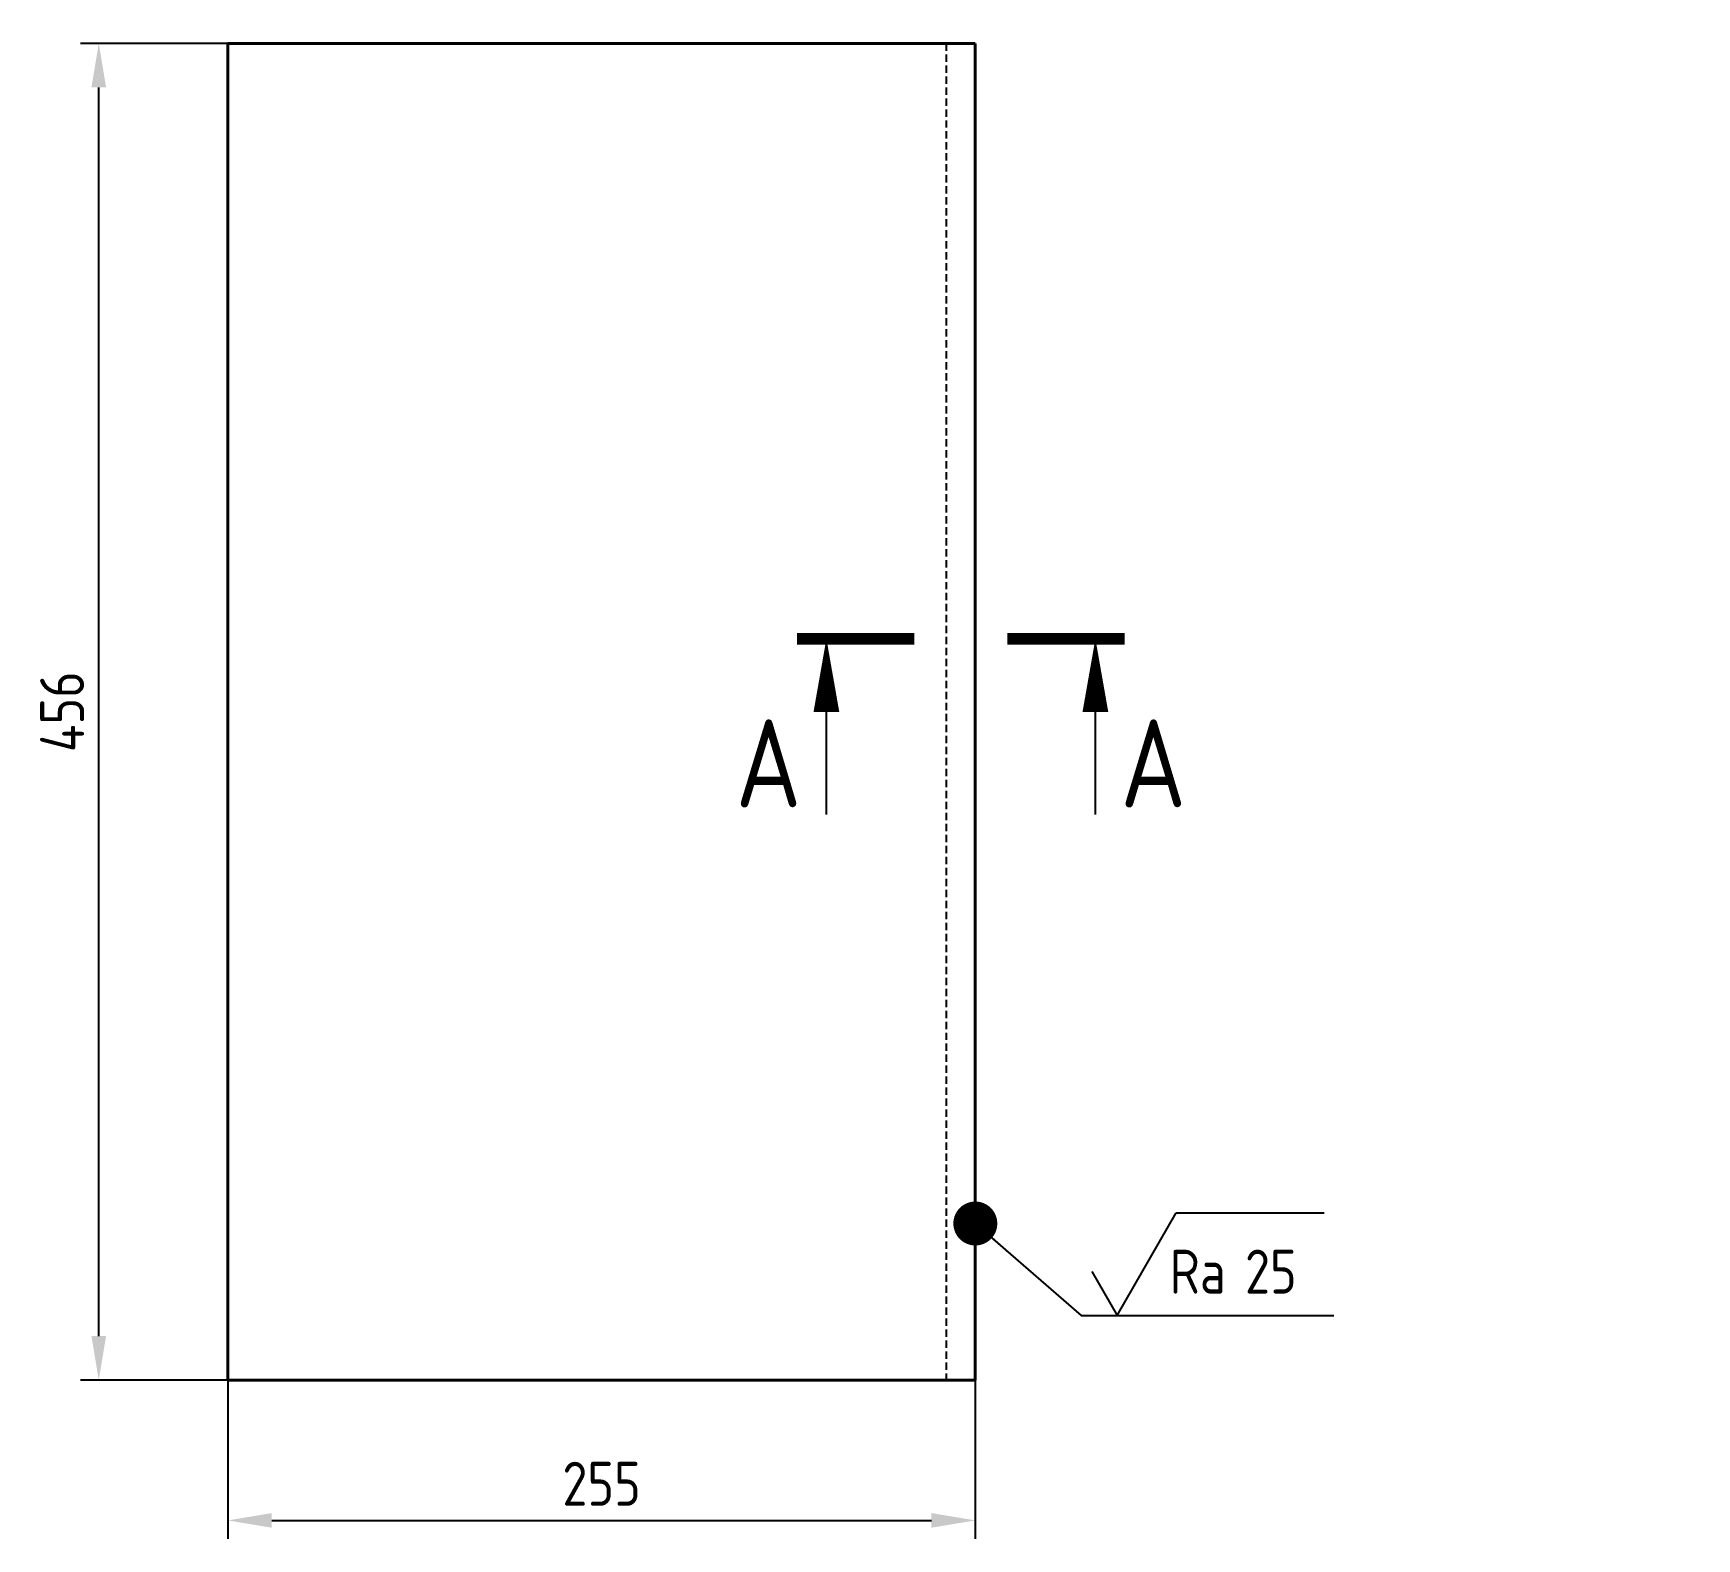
# Model space of a CAD drawing. Header units: millimetres. Extents: x -18 to 1236, y -212 to 365.
# Drawn here: x 669 to 1236, y -149 to 365 of the extents above.
import ezdxf
from ezdxf.enums import TextEntityAlignment as Align

# ---------------------------------------------------------------- set-up
doc = ezdxf.new("R2010")
doc.units = ezdxf.units.MM
doc.header["$LTSCALE"] = 10
doc.linetypes.add('HIDDEN', pattern=[0.375, 0.25, -0.125])
for name, color, linetype in [('Cont', 6, 'Continuous'), ('DIM', 7, 'Continuous'), ('HIDE', 2, 'HIDDEN'), ('Text', 3, 'Continuous'), ('Textb', 6, 'Continuous')]:
    doc.layers.add(name, color=color, linetype=linetype)
doc.styles.add('Style1', font='romans.shx', dxfattribs={"width": 0.8})
doc.dimstyles.new('Lin5', dxfattribs={"dimscale": 5, "dimtxt": 3, "dimasz": 3, "dimexe": 1.25, "dimexo": 0, "dimgap": 1, "dimtad": 1, "dimdec": 3, "dimtxsty": 'Style1', "dimcen": 2.5, "dimclrt": 3, "dimadec": 0, "dimazin": 0, "dimtfac": 1, "dimtdec": 3, "dimtmove": 0, "dimatfit": 3, "dimldrblk": 'DOT', "dimfxl": 1, "dimarcsym": 0})

# ---------------------------------------------------------------- blocks, each defined once
blk = doc.blocks.new('*D24')
at = {"layer": 'DIM', "color": 0, "lineweight": -2, "transparency": 16777216}
for p, q in [((735.3644658717412, -94.45168697709187), (735.3644658717412, -148.59858948010066)), ((990.3644658717558, -94.45168697709187), (990.3644658717558, -148.59858948010066)), ((750.3644658717412, -142.34858948010066), (975.3644658717558, -142.34858948010066))]:
    blk.add_line(p, q, dxfattribs=at)
at = {"layer": 'DIM', "color": 0, "transparency": 16777216}
for points in [[(750.3644658717412, -139.84858948010066), (750.3644658717412, -144.84858948010066), (735.3644658717412, -142.34858948010066)], [(975.3644658717558, -139.84858948010066), (975.3644658717558, -144.84858948010066), (990.3644658717558, -142.34858948010066)]]:
    blk.add_solid(points, dxfattribs=at)
at = {"layer": 'DIM', "color": 3, "transparency": 16777216, "insert": (862.8644658717485, -129.84858948010066), "char_height": 15, "attachment_point": 5, "style": 'Style1'}
blk.add_mtext('\\A1;255', dxfattribs=at)
blk = doc.blocks.new('_Dot')
at = {"color": 0, "linetype": 'ByBlock', "lineweight": -2}
blk.add_line((-0.5, 0), (-1, 0), dxfattribs=at)
at = {"color": 0, "linetype": 'ByBlock', "const_width": 0.5}
blk.add_lwpolyline([(-0.25, 0, 1), (0.25, 0, 1)], format="xyb", close=True, dxfattribs=at)
blk = doc.blocks.new('*D25')
at = {"layer": 'DIM', "color": 0, "lineweight": -2, "transparency": 16777216}
for p, q in [((735.3644658717412, 361.5483130229372), (685.0802722010485, 361.5483130229372)), ((691.3302722010484, -79.45168697709005), (691.3302722010485, 346.5483130229372)), ((735.3644658717412, -94.45168697709005), (685.0802722010484, -94.45168697709005))]:
    blk.add_line(p, q, dxfattribs=at)
at = {"layer": 'DIM', "color": 0, "transparency": 16777216}
for points in [[(688.8302722010485, 346.5483130229372), (693.8302722010485, 346.5483130229372), (691.3302722010485, 361.5483130229372)], [(688.8302722010484, -79.45168697709005), (693.8302722010484, -79.45168697709005), (691.3302722010484, -94.45168697709005)]]:
    blk.add_solid(points, dxfattribs=at)
at = {"layer": 'DIM', "color": 3, "transparency": 16777216, "insert": (678.8302722010484, 133.5483130229237), "char_height": 15, "attachment_point": 5, "rotation": 90, "style": 'Style1'}
blk.add_mtext('\\A1;456', dxfattribs=at)
blk = doc.blocks.new('sherISO_03')
at = {"layer": 'Text'}
blk.add_line((4.0414499999999975, 7), (14.122218216474892, 7), dxfattribs=at)
blk.add_lwpolyline([(-1.7320500000000152, 3), (0, 0), (4.0414499999999975, 7)], dxfattribs=at)
at = {"layer": 'Text', "style": 'Style1', "width": 0.8}
blk.add_text('Ra', height=3, dxfattribs=at).set_placement((3.584307142857142, 1.5))
blk.add_attdef('6,3', (8.727084285714255, 1.4999999999999147), '', height=3, dxfattribs=at)
blk = doc.blocks.new('razrez05')
at = {"layer": 'Text', "const_width": 0.8}
blk.add_lwpolyline([(-1.9966081282109371, 0), (6.003391871789063, 0)], dxfattribs=at)
at = {"layer": 'Text'}
blk.add_lwpolyline([(0, 0, 0, 1.76, 0), (0, -5, 1.76, 1.76, 0)], format="xyseb", dxfattribs=at)
blk.add_lwpolyline([(0, -12), (0, -5)], dxfattribs=at)
at = {"layer": 'Textb', "style": 'Style1', "width": 0.8}
blk.add_attdef('А', text='', height=6, dxfattribs=at).set_placement((-1.7000000000000455, -11.49881548150799, 39), align=Align.RIGHT)
blk = doc.blocks.new('razrez06')
at = {"layer": 'Text', "const_width": 0.8}
blk.add_lwpolyline([(1.9966081282109371, 0), (-6.003391871789063, 0)], dxfattribs=at)
at = {"layer": 'Text'}
blk.add_lwpolyline([(0, 0, 0, 1.76, 0), (0, -5, 1.76, 1.76, 0)], format="xyseb", dxfattribs=at)
blk.add_lwpolyline([(0, -12), (0, -5)], dxfattribs=at)
at = {"layer": 'Textb', "style": 'Style1', "width": 0.8}
blk.add_attdef('А', (1.7000000000000455, -11.5), '', height=6, dxfattribs=at)

msp = doc.modelspace()

# ---------------------------------------------------------------- linework, layer by layer
at = {"layer": 'Cont', "lineweight": 40}
for p, q in [((990.3644658717558, 361.5483130229372), (735.3644658717558, 361.5483130229372)), ((735.3644658717703, 361.54831302293536), (735.3644658717412, -94.45168697709005)), ((990.3644658717558, 361.54831302293536), (990.3644658717412, -94.45168697709005)), ((990.3644658717558, -94.45168697709187), (735.3644658717558, -94.45168697709187))]:
    msp.add_line(p, q, dxfattribs=at)
at = {"layer": 'HIDE'}
msp.add_line((980.3644658717558, 361.54831302293536), (980.3644658717412, -94.45168697709005), dxfattribs=at)

# ---------------------------------------------------------------- block references
at = {"layer": 'DIM', "xscale": 5, "yscale": 5, "zscale": 5}
for name, p, values in [('razrez05', (939.5636592297506, 158.44124131279455), {'А': 'А'}), ('razrez06', (1031.3269045289912, 158.44124131279455), {'А': 'А'}), ('sherISO_03', (1038.7228097076934, -72.4678941169471), {'6,3': '25'})]:
    msp.add_blockref(name, p, dxfattribs=at).add_auto_attribs(values)

# ---------------------------------------------------------------- texts
at = {"layer": 'DIM', "color": 3, "insert": (1236.4702270213363, 365.00293768796274), "char_height": 30, "attachment_point": 7, "style": 'Style1'}
msp.add_mtext('\\A1;', dxfattribs=at)

# ---------------------------------------------------------------- dimensions: what is measured, and where the dimension line sits
at = {"layer": 'DIM'}
dim = msp.add_linear_dim(base=(691.3302722010485, 361.5483130229372), p1=(735.3644658717412, -94.45168697709005), p2=(735.3644658717412, 361.5483130229372), angle=90, dimstyle='Lin5', override={"dimtfac": 0.6666666666666666, "dimtdec": 0, "dimtolj": 1, "dimtzin": 0}, dxfattribs=at)
dim.commit()
dim.dimension.update_dxf_attribs({"geometry": '*D25', "text_midpoint": (678.8302722010484, 133.5483130229237)})
dim = msp.add_linear_dim(base=(990.3644658717558, -142.34858948010066), p1=(735.3644658717412, -94.45168697709187), p2=(990.3644658717558, -94.45168697709187), dimstyle='Lin5', override={"dimtfac": 0.6666666666666666, "dimtdec": 0, "dimtolj": 1, "dimtzin": 0}, dxfattribs=at)
dim.commit()
dim.dimension.update_dxf_attribs({"geometry": '*D24', "text_midpoint": (862.8644658717485, -129.84858948010066)})

# ---------------------------------------------------------------- leaders
msp.add_leader([(990.364465871743, -41.054584780873796), (1026.42511800373, -72.4678941169471), (1112.6523029140485, -72.4678941169471)], dimstyle='Lin5', override={"dimtfac": 0.6666666666666666, "dimtdec": 0, "dimtolj": 1, "dimtzin": 0}, dxfattribs=at)

doc.saveas('drawing.dxf')
